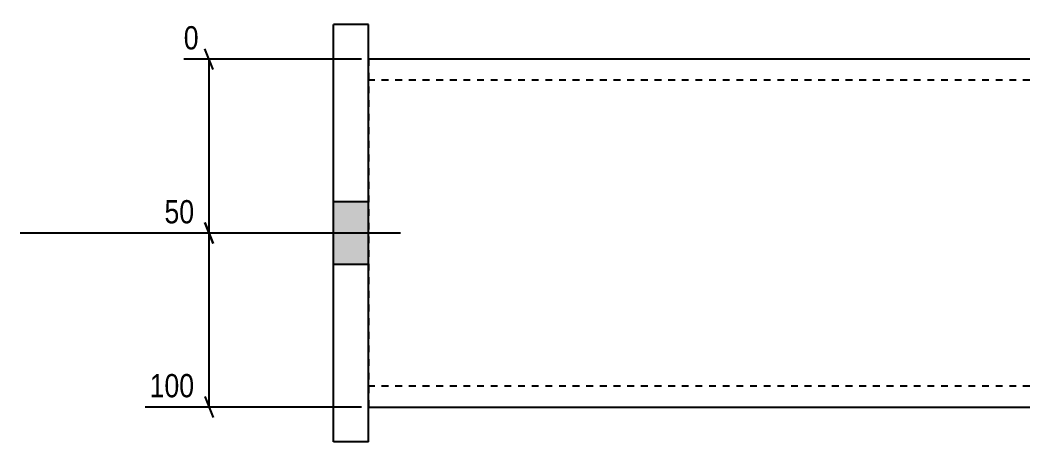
# Model space of a CAD drawing. Header units: millimetres. Extents: x 14 to 27735, y 5 to 844.
# Drawn here: x 17543.9 to 17833.9, y 15.6 to 136.8 of the extents above; entities that cross this region are included whole.
import ezdxf

# ---------------------------------------------------------------- set-up
doc = ezdxf.new("R2010")
doc.units = ezdxf.units.MM
doc.linetypes.add('DXK_LINE_DOT2', pattern=[3.9198, 1.9599, -1.9599])
doc.layers.add('MÅLSÆTNING', color=7, linetype='Continuous')
doc.layers.add('STÅL', color=7, linetype='Continuous')
doc.styles.add('Arial Narrow', font='ARIALN.TTF', dxfattribs={"height": 0.2})

msp = doc.modelspace()

# ---------------------------------------------------------------- hatches: boundary and pattern name
at = {"layer": 'STÅL', "linetype": 'Continuous'}
msp.add_hatch(color=96, dxfattribs=at).paths.add_polyline_path([(17633.93, 84.6), (17633.93, 66.6), (17643.93, 66.6), (17643.93, 84.6)])
msp.add_hatch(color=96, dxfattribs=at).paths.add_polyline_path([(17633.93, 84.6), (17633.93, 66.6), (17643.93, 66.6), (17643.93, 84.6)])

# ---------------------------------------------------------------- linework, layer by layer
at = {"layer": 'MÅLSÆTNING', "color": 7, "linetype": 'Continuous'}
for p, q in [((17599.38, 122.6), (17596.98, 128.6)), ((17641.93, 125.6), (17590.91, 125.6)), ((17598.18, 75.6), (17598.18, 125.6)), ((17596.98, 78.6), (17599.38, 72.6)), ((17599.38, 72.6), (17596.98, 78.6)), ((17641.93, 75.6), (17584.09, 75.6)), ((17641.93, 75.6), (17584.09, 75.6)), ((17598.18, 25.6), (17598.18, 75.6)), ((17596.98, 28.6), (17599.38, 22.6)), ((17641.93, 25.6), (17579.83, 25.6))]:
    msp.add_line(p, q, dxfattribs=at)
at = {"layer": 'STÅL', "color": 2, "linetype": 'Continuous'}
for p, q in [((17633.93, 15.6), (17633.93, 135.6)), ((17643.93, 135.6), (17633.93, 135.6)), ((17643.93, 15.6), (17643.93, 135.6)), ((17833.93, 125.6), (17643.93, 125.6)), ((17643.93, 25.6), (17833.93, 25.6)), ((17643.93, 15.6), (17633.93, 15.6))]:
    msp.add_line(p, q, dxfattribs=at)
at = {"layer": 'STÅL', "color": 7, "linetype": 'DXK_LINE_DOT2'}
for p, q in [((17643.93, 125.6), (17643.93, 26.51)), ((17833.93, 119.6), (17643.93, 119.6)), ((17833.93, 31.6), (17643.93, 31.6)), ((17643.93, 26.51), (17643.93, 25.6))]:
    msp.add_line(p, q, dxfattribs=at)
at = {"layer": 'STÅL', "color": 96, "linetype": 'Continuous'}
for p, q in [((17643.93, 84.6), (17633.93, 84.6)), ((17643.93, 84.6), (17633.93, 84.6)), ((17653.17, 75.6), (17543.93, 75.6)), ((17653.17, 75.6), (17543.93, 75.6)), ((17643.93, 66.6), (17633.93, 66.6)), ((17643.93, 66.6), (17633.93, 66.6))]:
    msp.add_line(p, q, dxfattribs=at)

# ---------------------------------------------------------------- next in the draw order: wipeouts: each hides what was drawn before it
at = {"color": 0, "linetype": 'Continuous'}
for points in [[(17596.58, 127), (17596.58, 136.8), (17589.51, 136.8), (17589.51, 127)], [(17595.3, 77), (17595.3, 86.8), (17583.97, 86.8), (17583.97, 77)], [(17595.3, 27), (17595.3, 36.8), (17579.7, 36.8), (17579.7, 27)]]:
    msp.add_wipeout(points, dxfattribs=at).dxf.layer = 'MÅLSÆTNING'

# ---------------------------------------------------------------- next in the draw order: texts
at = {"layer": 'MÅLSÆTNING', "color": 3, "linetype": 'Continuous', "style": 'Arial Narrow'}
for s, height, p in [('0', 6.68, (17590.91, 128.4)), ('50', 6.681, (17585.37, 78.4)), ('100', 6.681, (17581.1, 28.4))]:
    msp.add_text(s, height=height, dxfattribs=at).set_placement(p)

doc.saveas('drawing.dxf')
